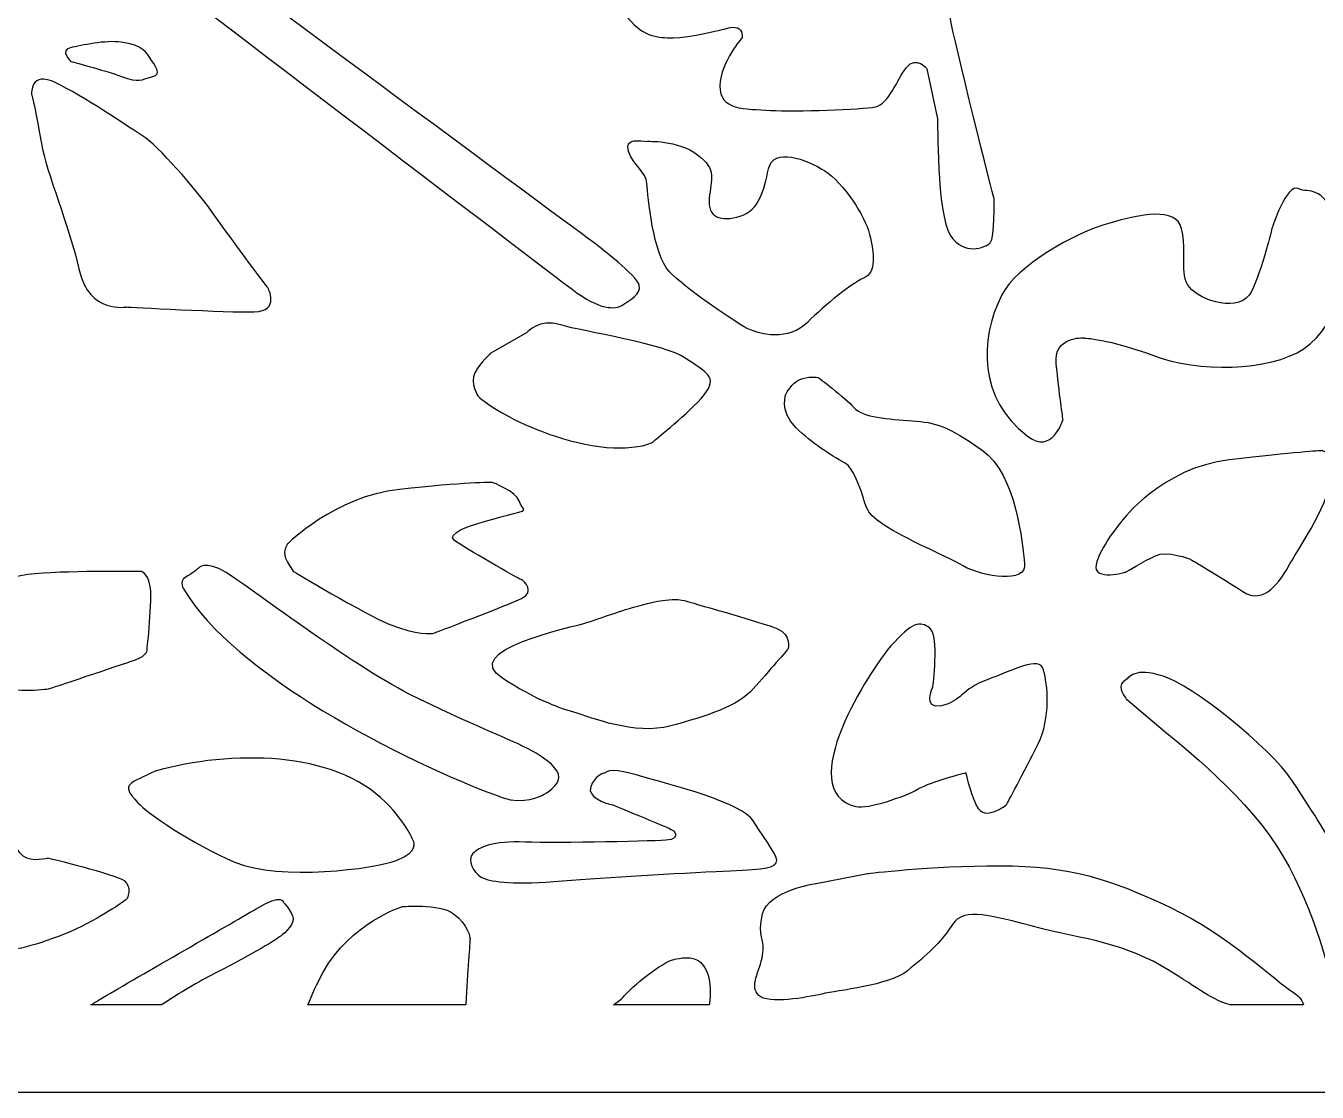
# Model space of a CAD drawing. Header units: centimetres. Extents: x -8.4 to -1.5, y -9 to 9.
# Drawn here: x -6.277 to -3.895, y -9 to -7.034 of the extents above; entities that cross this region are included whole.
import ezdxf

# ---------------------------------------------------------------- set-up
doc = ezdxf.new("R2010")
doc.units = ezdxf.units.CM
doc.header["$MEASUREMENT"] = 0
doc.layers.add('layer 1', color=7, linetype='Continuous')

msp = doc.modelspace()

# ---------------------------------------------------------------- linework, layer by layer
at = {"layer": 'layer 1', "color": 250}
for points, knots in [([(-8.44387, 9.00077), (-8.44387, 9.00077), (-1.49953, 9.00077), (-1.49953, 9.00077), (-1.49953, 9.00077), (-1.49953, 9.00077), (-1.49953, -9.00021), (-1.49953, -9.00021), (-1.49953, -9.00021), (-1.49953, -9.00021), (-8.44387, -9.00021), (-8.44387, -9.00021), (-8.44387, -9.00021), (-8.44387, -9.00021), (-8.44387, 9.00077), (-8.44387, 9.00077)], [0, 0, 0, 0, 0.2, 0.2, 0.2, 0.2, 0.4, 0.4, 0.4, 0.4, 0.6, 0.6, 0.6, 0.6, 1, 1, 1, 1]), ([(-6.07051, -6.90874), (-6.07051, -6.90874), (-6.09918, -6.89575), (-6.06871, -6.88016), (-6.06871, -6.88016), (-6.03824, -6.86455), (-6.04326, -6.86564), (-6.04326, -6.86564), (-6.04326, -6.86564), (-6.04326, -6.86564), (-6.02369, -6.84693), (-5.98808, -6.87274), (-5.98808, -6.87274), (-5.95248, -6.89855), (-5.22062, -7.44013), (-5.22062, -7.44013), (-5.22062, -7.44013), (-5.22062, -7.44013), (-5.14911, -7.49486), (-5.14552, -7.51176), (-5.14552, -7.51176), (-5.14195, -7.52865), (-5.16165, -7.53905), (-5.176, -7.54814), (-5.176, -7.54814), (-5.19034, -7.55724), (-5.21722, -7.55854), (-5.26922, -7.51956), (-5.26922, -7.51956), (-5.3212, -7.48056), (-6.07051, -6.90874), (-6.07051, -6.90874)], [0, 0, 0, 0, 0.1111111, 0.1111111, 0.1111111, 0.1111111, 0.2222222, 0.2222222, 0.2222222, 0.2222222, 0.3333333, 0.3333333, 0.3333333, 0.3333333, 0.4444444, 0.4444444, 0.4444444, 0.4444444, 0.5555556, 0.5555556, 0.5555556, 0.5555556, 0.6666667, 0.6666667, 0.6666667, 0.6666667, 0.7777778, 0.7777778, 0.7777778, 0.7777778, 1, 1, 1, 1]), ([(-4.98957, -7.04), (-4.98957, -7.04), (-5.0541, -7.05559), (-5.08279, -7.05559), (-5.08279, -7.05559), (-5.11147, -7.05559), (-5.13657, -7.0543), (-5.16525, -7.02051), (-5.16525, -7.02051), (-5.19393, -6.98672), (-5.20827, -6.95423), (-5.19931, -6.94123), (-5.19931, -6.94123), (-5.19034, -6.92823), (-5.16883, -6.91135), (-5.0792, -6.91784), (-5.0792, -6.91784), (-4.98957, -6.92433), (-4.82645, -6.92044), (-4.787, -6.91784), (-4.787, -6.91784), (-4.74757, -6.91524), (-4.65257, -6.89965), (-4.6185, -6.92954), (-4.6185, -6.92954), (-4.58445, -6.95942), (-4.57728, -6.97892), (-4.5719, -7.01791), (-4.5719, -7.01791), (-4.56653, -7.0569), (-4.49124, -7.3519), (-4.49124, -7.3519), (-4.49124, -7.3519), (-4.49124, -7.3519), (-4.48944, -7.42468), (-4.49841, -7.43377), (-4.49841, -7.43377), (-4.50737, -7.44288), (-4.5468, -7.45848), (-4.5719, -7.41949), (-4.5719, -7.41949), (-4.59699, -7.3805), (-4.5952, -7.20504), (-4.5952, -7.20504), (-4.5952, -7.20504), (-4.5952, -7.20504), (-4.61492, -7.11278), (-4.61492, -7.11278), (-4.61492, -7.11278), (-4.61492, -7.11278), (-4.63464, -7.08809), (-4.65257, -7.11018), (-4.65257, -7.11018), (-4.67049, -7.13227), (-4.68483, -7.17776), (-4.70992, -7.18296), (-4.70992, -7.18296), (-4.73503, -7.18816), (-4.85691, -7.19206), (-4.90352, -7.18945), (-4.90352, -7.18945), (-4.95014, -7.18685), (-4.99854, -7.18945), (-4.99675, -7.14397), (-4.99675, -7.14397), (-4.99495, -7.09848), (-4.95551, -7.05559), (-4.95551, -7.05559), (-4.95551, -7.05559), (-4.95551, -7.05559), (-4.95377, -7.04052), (-4.96446, -7.0373), (-4.96446, -7.0373), (-4.97513, -7.03406), (-4.98957, -7.04), (-4.98957, -7.04)], [0, 0, 0, 0, 0.05, 0.05, 0.05, 0.05, 0.1, 0.1, 0.1, 0.1, 0.15, 0.15, 0.15, 0.15, 0.2, 0.2, 0.2, 0.2, 0.25, 0.25, 0.25, 0.25, 0.3, 0.3, 0.3, 0.3, 0.35, 0.35, 0.35, 0.35, 0.4, 0.4, 0.4, 0.4, 0.45, 0.45, 0.45, 0.45, 0.5, 0.5, 0.5, 0.5, 0.55, 0.55, 0.55, 0.55, 0.6, 0.6, 0.6, 0.6, 0.65, 0.65, 0.65, 0.65, 0.7, 0.7, 0.7, 0.7, 0.75, 0.75, 0.75, 0.75, 0.8, 0.8, 0.8, 0.8, 0.85, 0.85, 0.85, 0.85, 0.9, 0.9, 0.9, 0.9, 1, 1, 1, 1]), ([(-6.1937, -7.09924), (-6.1937, -7.09924), (-6.21506, -7.0786), (-6.19459, -7.07408), (-6.19459, -7.07408), (-6.17411, -7.06956), (-6.12945, -7.05967), (-6.10113, -7.06375), (-6.10113, -7.06375), (-6.07278, -7.06783), (-6.05822, -7.07514), (-6.0486, -7.0915), (-6.0486, -7.0915), (-6.03899, -7.10786), (-6.0228, -7.12247), (-6.04415, -7.12764), (-6.04415, -7.12764), (-6.06552, -7.1328), (-6.0664, -7.13925), (-6.10023, -7.12699), (-6.10023, -7.12699), (-6.13406, -7.11474), (-6.1937, -7.09924), (-6.1937, -7.09924)], [0, 0, 0, 0, 0.1428571, 0.1428571, 0.1428571, 0.1428571, 0.2857143, 0.2857143, 0.2857143, 0.2857143, 0.4285714, 0.4285714, 0.4285714, 0.4285714, 0.5714286, 0.5714286, 0.5714286, 0.5714286, 0.7142857, 0.7142857, 0.7142857, 0.7142857, 1, 1, 1, 1]), ([(-6.26589, -7.15956), (-6.26589, -7.15956), (-6.26948, -7.11538), (-6.22107, -7.13877), (-6.22107, -7.13877), (-6.17268, -7.16216), (-6.08842, -7.21935), (-6.06153, -7.23623), (-6.06153, -7.23623), (-6.03465, -7.25313), (-5.96115, -7.33631), (-5.93427, -7.37529), (-5.93427, -7.37529), (-5.90737, -7.41428), (-5.8303, -7.51695), (-5.8303, -7.51695), (-5.8303, -7.51695), (-5.8303, -7.51695), (-5.80699, -7.55984), (-5.85539, -7.56114), (-5.85539, -7.56114), (-5.90379, -7.56244), (-6.09022, -7.55204), (-6.09022, -7.55204), (-6.09022, -7.55204), (-6.09022, -7.55204), (-6.16013, -7.56504), (-6.17805, -7.48446), (-6.17805, -7.48446), (-6.19599, -7.40389), (-6.23901, -7.30382), (-6.24797, -7.25053), (-6.24797, -7.25053), (-6.25693, -7.19725), (-6.26589, -7.15956), (-6.26589, -7.15956)], [0, 0, 0, 0, 0.1, 0.1, 0.1, 0.1, 0.2, 0.2, 0.2, 0.2, 0.3, 0.3, 0.3, 0.3, 0.4, 0.4, 0.4, 0.4, 0.5, 0.5, 0.5, 0.5, 0.6, 0.6, 0.6, 0.6, 0.7, 0.7, 0.7, 0.7, 0.8, 0.8, 0.8, 0.8, 1, 1, 1, 1]), ([(-5.13119, -7.24664), (-5.14195, -7.24664), (-5.17421, -7.23884), (-5.16525, -7.26483), (-5.16525, -7.26483), (-5.15628, -7.29083), (-5.13298, -7.30252), (-5.13119, -7.32461), (-5.13119, -7.32461), (-5.12939, -7.34671), (-5.12044, -7.45587), (-5.08996, -7.48706), (-5.08996, -7.48706), (-5.05948, -7.51825), (-4.98061, -7.57153), (-4.95193, -7.58843), (-4.95193, -7.58843), (-4.92324, -7.60532), (-4.86947, -7.61443), (-4.8354, -7.58063), (-4.8354, -7.58063), (-4.80136, -7.54685), (-4.75474, -7.50915), (-4.73143, -7.49876), (-4.73143, -7.49876), (-4.70813, -7.48836), (-4.71173, -7.45327), (-4.72068, -7.41818), (-4.72068, -7.41818), (-4.72965, -7.38309), (-4.76909, -7.32331), (-4.80314, -7.30122), (-4.80314, -7.30122), (-4.8372, -7.27913), (-4.89815, -7.25703), (-4.90711, -7.29732), (-4.90711, -7.29732), (-4.91608, -7.33761), (-4.92324, -7.3727), (-4.9591, -7.3844), (-4.9591, -7.3844), (-4.99495, -7.39609), (-5.02005, -7.38699), (-5.01645, -7.3519), (-5.01645, -7.3519), (-5.01288, -7.31681), (-5.00175, -7.29874), (-5.03797, -7.27133), (-5.03797, -7.27133), (-5.0742, -7.24391), (-5.13119, -7.24664), (-5.13119, -7.24664)], [0, 0, 0, 0, 0.0714286, 0.0714286, 0.0714286, 0.0714286, 0.1428571, 0.1428571, 0.1428571, 0.1428571, 0.2142857, 0.2142857, 0.2142857, 0.2142857, 0.2857143, 0.2857143, 0.2857143, 0.2857143, 0.3571429, 0.3571429, 0.3571429, 0.3571429, 0.4285714, 0.4285714, 0.4285714, 0.4285714, 0.5, 0.5, 0.5, 0.5, 0.5714286, 0.5714286, 0.5714286, 0.5714286, 0.6428571, 0.6428571, 0.6428571, 0.6428571, 0.7142857, 0.7142857, 0.7142857, 0.7142857, 0.7857143, 0.7857143, 0.7857143, 0.7857143, 0.8571429, 0.8571429, 0.8571429, 0.8571429, 1, 1, 1, 1]), ([(-4.27791, -7.39739), (-4.22235, -7.38179), (-4.15601, -7.3662), (-4.14526, -7.40779), (-4.14526, -7.40779), (-4.1345, -7.44937), (-4.15064, -7.49096), (-4.13092, -7.51566), (-4.13092, -7.51566), (-4.1112, -7.54034), (-4.03592, -7.56504), (-4.0162, -7.52346), (-4.0162, -7.52346), (-3.99647, -7.48186), (-3.97856, -7.40649), (-3.97856, -7.40649), (-3.97856, -7.40649), (-3.97856, -7.40649), (-3.95167, -7.32331), (-3.93016, -7.33371), (-3.93016, -7.33371), (-3.90864, -7.34411), (-3.88893, -7.32331), (-3.85845, -7.39479), (-3.85845, -7.39479), (-3.82797, -7.46627), (-3.85345, -7.58517), (-3.9194, -7.62872), (-3.9194, -7.62872), (-3.98535, -7.67227), (-4.11537, -7.67258), (-4.19725, -7.64172), (-4.19725, -7.64172), (-4.27913, -7.61086), (-4.32631, -7.60922), (-4.32631, -7.60922), (-4.32631, -7.60922), (-4.32631, -7.60922), (-4.38189, -7.60532), (-4.37651, -7.65731), (-4.37651, -7.65731), (-4.37113, -7.70929), (-4.36396, -7.75998), (-4.36396, -7.75998), (-4.36396, -7.75998), (-4.36396, -7.75998), (-4.38367, -7.82626), (-4.43029, -7.78987), (-4.43029, -7.78987), (-4.51873, -7.7208), (-4.51924, -7.61437), (-4.47689, -7.52995), (-4.47689, -7.52995), (-4.4498, -7.47593), (-4.34463, -7.41611), (-4.27791, -7.39739)], [0, 0, 0, 0, 0.0666667, 0.0666667, 0.0666667, 0.0666667, 0.1333333, 0.1333333, 0.1333333, 0.1333333, 0.2, 0.2, 0.2, 0.2, 0.2666667, 0.2666667, 0.2666667, 0.2666667, 0.3333333, 0.3333333, 0.3333333, 0.3333333, 0.4, 0.4, 0.4, 0.4, 0.4666667, 0.4666667, 0.4666667, 0.4666667, 0.5333333, 0.5333333, 0.5333333, 0.5333333, 0.6, 0.6, 0.6, 0.6, 0.6666667, 0.6666667, 0.6666667, 0.6666667, 0.7333333, 0.7333333, 0.7333333, 0.7333333, 0.8, 0.8, 0.8, 0.8, 0.8666667, 0.8666667, 0.8666667, 0.8666667, 1, 1, 1, 1]), ([(-5.4193, -7.63744), (-5.4193, -7.63744), (-5.35165, -7.59872), (-5.35165, -7.59872), (-5.35165, -7.59872), (-5.35165, -7.59872), (-5.33118, -7.57291), (-5.29024, -7.58517), (-5.29024, -7.58517), (-5.24928, -7.59743), (-5.09797, -7.62066), (-5.06058, -7.64647), (-5.06058, -7.64647), (-5.0232, -7.67228), (-4.99828, -7.68067), (-5.02587, -7.71423), (-5.02587, -7.71423), (-5.05345, -7.74779), (-5.11667, -7.79748), (-5.11667, -7.79748), (-5.11667, -7.79748), (-5.11667, -7.79748), (-5.12557, -7.81361), (-5.19321, -7.81167), (-5.19321, -7.81167), (-5.26086, -7.80974), (-5.34096, -7.77811), (-5.38458, -7.75489), (-5.38458, -7.75489), (-5.42819, -7.73165), (-5.44245, -7.71681), (-5.44245, -7.71681), (-5.44245, -7.71681), (-5.44245, -7.71681), (-5.45847, -7.69294), (-5.44867, -7.67357), (-5.44867, -7.67357), (-5.43888, -7.65422), (-5.4193, -7.63744), (-5.4193, -7.63744)], [0, 0, 0, 0, 0.0909091, 0.0909091, 0.0909091, 0.0909091, 0.1818182, 0.1818182, 0.1818182, 0.1818182, 0.2727273, 0.2727273, 0.2727273, 0.2727273, 0.3636364, 0.3636364, 0.3636364, 0.3636364, 0.4545455, 0.4545455, 0.4545455, 0.4545455, 0.5454545, 0.5454545, 0.5454545, 0.5454545, 0.6363636, 0.6363636, 0.6363636, 0.6363636, 0.7272727, 0.7272727, 0.7272727, 0.7272727, 0.8181818, 0.8181818, 0.8181818, 0.8181818, 1, 1, 1, 1]), ([(-4.87455, -7.71166), (-4.87455, -7.71166), (-4.88791, -7.74327), (-4.85675, -7.77425), (-4.85675, -7.77425), (-4.82559, -7.80522), (-4.79177, -7.82458), (-4.77664, -7.83426), (-4.77664, -7.83426), (-4.76151, -7.84394), (-4.75794, -7.83877), (-4.74103, -7.87944), (-4.74103, -7.87944), (-4.72412, -7.92009), (-4.73391, -7.92783), (-4.69386, -7.95429), (-4.69386, -7.95429), (-4.6538, -7.98075), (-4.58437, -8.00914), (-4.54788, -8.02979), (-4.54788, -8.02979), (-4.51138, -8.05044), (-4.43039, -8.0627), (-4.43483, -8.02592), (-4.43483, -8.02592), (-4.43928, -7.98914), (-4.44908, -7.86136), (-4.51316, -7.8162), (-4.51316, -7.8162), (-4.57725, -7.77102), (-4.59862, -7.76521), (-4.64222, -7.76199), (-4.64222, -7.76199), (-4.68585, -7.75876), (-4.73391, -7.75618), (-4.74993, -7.73746), (-4.74993, -7.73746), (-4.76596, -7.71875), (-4.8158, -7.68197), (-4.8158, -7.68197), (-4.8158, -7.68197), (-4.8158, -7.68197), (-4.83538, -7.67938), (-4.84962, -7.68584), (-4.84962, -7.68584), (-4.86387, -7.69229), (-4.87455, -7.71166), (-4.87455, -7.71166)], [0, 0, 0, 0, 0.0769231, 0.0769231, 0.0769231, 0.0769231, 0.1538462, 0.1538462, 0.1538462, 0.1538462, 0.2307692, 0.2307692, 0.2307692, 0.2307692, 0.3076923, 0.3076923, 0.3076923, 0.3076923, 0.3846154, 0.3846154, 0.3846154, 0.3846154, 0.4615385, 0.4615385, 0.4615385, 0.4615385, 0.5384615, 0.5384615, 0.5384615, 0.5384615, 0.6153846, 0.6153846, 0.6153846, 0.6153846, 0.6923077, 0.6923077, 0.6923077, 0.6923077, 0.7692308, 0.7692308, 0.7692308, 0.7692308, 0.8461538, 0.8461538, 0.8461538, 0.8461538, 1, 1, 1, 1]), ([(-4.25461, -7.94582), (-4.25461, -7.94582), (-4.18112, -7.84835), (-4.05743, -7.83405), (-4.05743, -7.83405), (-3.93374, -7.81976), (-3.88893, -7.81715), (-3.88893, -7.81715), (-3.88893, -7.81715), (-3.88893, -7.81715), (-3.86024, -7.81456), (-3.86921, -7.86915), (-3.86921, -7.86915), (-3.87817, -7.92373), (-3.93374, -8.0043), (-3.94807, -8.03029), (-3.94807, -8.03029), (-3.96242, -8.05629), (-3.99289, -8.10307), (-4.03233, -8.07708), (-4.03233, -8.07708), (-4.07177, -8.05109), (-4.12913, -8.0173), (-4.12913, -8.0173), (-4.12913, -8.0173), (-4.12913, -8.0173), (-4.17215, -8.00041), (-4.19366, -8.0108), (-4.19366, -8.0108), (-4.21517, -8.0212), (-4.24744, -8.04069), (-4.24744, -8.04069), (-4.24744, -8.04069), (-4.24744, -8.04069), (-4.30839, -8.05889), (-4.30301, -8.0277), (-4.30301, -8.0277), (-4.29764, -7.99651), (-4.25461, -7.94582), (-4.25461, -7.94582)], [0, 0, 0, 0, 0.0909091, 0.0909091, 0.0909091, 0.0909091, 0.1818182, 0.1818182, 0.1818182, 0.1818182, 0.2727273, 0.2727273, 0.2727273, 0.2727273, 0.3636364, 0.3636364, 0.3636364, 0.3636364, 0.4545455, 0.4545455, 0.4545455, 0.4545455, 0.5454545, 0.5454545, 0.5454545, 0.5454545, 0.6363636, 0.6363636, 0.6363636, 0.6363636, 0.7272727, 0.7272727, 0.7272727, 0.7272727, 0.8181818, 0.8181818, 0.8181818, 0.8181818, 1, 1, 1, 1]), ([(-5.79404, -7.98914), (-5.79404, -7.98914), (-5.7068, -7.90137), (-5.58753, -7.88847), (-5.58753, -7.88847), (-5.46825, -7.87556), (-5.41662, -7.87556), (-5.41662, -7.87556), (-5.41662, -7.87556), (-5.41662, -7.87556), (-5.37213, -7.89234), (-5.36679, -7.90976), (-5.36679, -7.90976), (-5.36144, -7.92719), (-5.34631, -7.9259), (-5.37657, -7.933), (-5.37657, -7.933), (-5.40684, -7.94009), (-5.45045, -7.95365), (-5.45045, -7.95365), (-5.45045, -7.95365), (-5.45045, -7.95365), (-5.50386, -7.96977), (-5.48605, -7.98268), (-5.48605, -7.98268), (-5.46825, -7.99559), (-5.36945, -8.05302), (-5.36322, -8.05496), (-5.36322, -8.05496), (-5.35699, -8.05689), (-5.33741, -8.0782), (-5.36234, -8.08981), (-5.36234, -8.08981), (-5.38726, -8.10142), (-5.52611, -8.15434), (-5.52611, -8.15434), (-5.52611, -8.15434), (-5.52611, -8.15434), (-5.55637, -8.15756), (-5.60534, -8.13756), (-5.60534, -8.13756), (-5.65429, -8.11756), (-5.78336, -8.03947), (-5.78336, -8.03947), (-5.78336, -8.03947), (-5.79157, -8.02575), (-5.80806, -8.00943), (-5.79404, -7.98914)], [0, 0, 0, 0, 0.0769231, 0.0769231, 0.0769231, 0.0769231, 0.1538462, 0.1538462, 0.1538462, 0.1538462, 0.2307692, 0.2307692, 0.2307692, 0.2307692, 0.3076923, 0.3076923, 0.3076923, 0.3076923, 0.3846154, 0.3846154, 0.3846154, 0.3846154, 0.4615385, 0.4615385, 0.4615385, 0.4615385, 0.5384615, 0.5384615, 0.5384615, 0.5384615, 0.6153846, 0.6153846, 0.6153846, 0.6153846, 0.6923077, 0.6923077, 0.6923077, 0.6923077, 0.7692308, 0.7692308, 0.7692308, 0.7692308, 0.8461538, 0.8461538, 0.8461538, 0.8461538, 1, 1, 1, 1]), ([(-5.98452, -8.07367), (-5.98452, -8.07367), (-5.99609, -8.05883), (-5.98274, -8.05109), (-5.98274, -8.05109), (-5.96938, -8.04335), (-5.9587, -8.03431), (-5.9587, -8.03431), (-5.9587, -8.03431), (-5.9587, -8.03431), (-5.94714, -8.01754), (-5.90708, -8.04205), (-5.90708, -8.04205), (-5.86703, -8.06657), (-5.67743, -8.21177), (-5.56973, -8.26598), (-5.56973, -8.26598), (-5.46203, -8.32018), (-5.36679, -8.35568), (-5.33563, -8.37504), (-5.33563, -8.37504), (-5.30447, -8.3944), (-5.28934, -8.41053), (-5.29467, -8.42537), (-5.29467, -8.42537), (-5.30003, -8.44021), (-5.32494, -8.45312), (-5.32494, -8.45312), (-5.32494, -8.45312), (-5.32494, -8.45312), (-5.36055, -8.47054), (-5.39616, -8.45764), (-5.39616, -8.45764), (-5.58802, -8.3881), (-5.8952, -8.22607), (-5.98452, -8.07367)], [0, 0, 0, 0, 0.1, 0.1, 0.1, 0.1, 0.2, 0.2, 0.2, 0.2, 0.3, 0.3, 0.3, 0.3, 0.4, 0.4, 0.4, 0.4, 0.5, 0.5, 0.5, 0.5, 0.6, 0.6, 0.6, 0.6, 0.7, 0.7, 0.7, 0.7, 0.8, 0.8, 0.8, 0.8, 1, 1, 1, 1]), ([(-6.38062, -8.09691), (-6.38062, -8.09691), (-6.33433, -8.0498), (-6.25957, -8.04399), (-6.25957, -8.04399), (-6.18479, -8.03818), (-6.06374, -8.04011), (-6.06374, -8.04011), (-6.06374, -8.04011), (-6.06374, -8.04011), (-6.05305, -8.04076), (-6.04772, -8.06529), (-6.04772, -8.06529), (-6.04237, -8.08981), (-6.05305, -8.18338), (-6.05305, -8.18338), (-6.05305, -8.18338), (-6.05305, -8.18338), (-6.05039, -8.19435), (-6.0762, -8.20338), (-6.0762, -8.20338), (-6.10201, -8.21242), (-6.23464, -8.25629), (-6.23464, -8.25629), (-6.23464, -8.25629), (-6.23464, -8.25629), (-6.32009, -8.26791), (-6.31742, -8.24339), (-6.31742, -8.24339), (-6.31475, -8.21887), (-6.31386, -8.18531), (-6.31386, -8.18531), (-6.31386, -8.18531), (-6.31386, -8.18531), (-6.31653, -8.17112), (-6.33255, -8.16143), (-6.33255, -8.16143), (-6.34858, -8.15175), (-6.3913, -8.14015), (-6.3913, -8.14015), (-6.3913, -8.14015), (-6.3913, -8.14015), (-6.40911, -8.12788), (-6.4002, -8.11497), (-6.4002, -8.11497), (-6.3913, -8.10207), (-6.38062, -8.09691), (-6.38062, -8.09691)], [0, 0, 0, 0, 0.0769231, 0.0769231, 0.0769231, 0.0769231, 0.1538462, 0.1538462, 0.1538462, 0.1538462, 0.2307692, 0.2307692, 0.2307692, 0.2307692, 0.3076923, 0.3076923, 0.3076923, 0.3076923, 0.3846154, 0.3846154, 0.3846154, 0.3846154, 0.4615385, 0.4615385, 0.4615385, 0.4615385, 0.5384615, 0.5384615, 0.5384615, 0.5384615, 0.6153846, 0.6153846, 0.6153846, 0.6153846, 0.6923077, 0.6923077, 0.6923077, 0.6923077, 0.7692308, 0.7692308, 0.7692308, 0.7692308, 0.8461538, 0.8461538, 0.8461538, 0.8461538, 1, 1, 1, 1]), ([(-5.39704, -8.23758), (-5.33919, -8.27437), (-5.29736, -8.2905), (-5.2662, -8.29954), (-5.2662, -8.29954), (-5.23504, -8.30857), (-5.15405, -8.34277), (-5.08729, -8.3247), (-5.08729, -8.3247), (-5.02053, -8.30663), (-4.96267, -8.28792), (-4.93508, -8.25629), (-4.93508, -8.25629), (-4.90748, -8.22468), (-4.87099, -8.18274), (-4.87099, -8.18274), (-4.87099, -8.18274), (-4.87099, -8.18274), (-4.86298, -8.15692), (-4.89146, -8.1453), (-4.89146, -8.1453), (-4.91994, -8.13369), (-5.05791, -8.09497), (-5.05791, -8.09497), (-5.05791, -8.09497), (-5.05791, -8.09497), (-5.07838, -8.08529), (-5.13002, -8.09884), (-5.13002, -8.09884), (-5.18164, -8.1124), (-5.20123, -8.12078), (-5.24038, -8.13369), (-5.24038, -8.13369), (-5.2693, -8.14321), (-5.48088, -8.18429), (-5.39704, -8.23758)], [0, 0, 0, 0, 0.1, 0.1, 0.1, 0.1, 0.2, 0.2, 0.2, 0.2, 0.3, 0.3, 0.3, 0.3, 0.4, 0.4, 0.4, 0.4, 0.5, 0.5, 0.5, 0.5, 0.6, 0.6, 0.6, 0.6, 0.7, 0.7, 0.7, 0.7, 0.8, 0.8, 0.8, 0.8, 1, 1, 1, 1]), ([(-4.68125, -8.17715), (-4.64299, -8.13357), (-4.62747, -8.13037), (-4.60955, -8.14465), (-4.60955, -8.14465), (-4.59162, -8.15896), (-4.60417, -8.25253), (-4.60417, -8.25253), (-4.60417, -8.25253), (-4.60417, -8.25253), (-4.62388, -8.29541), (-4.58804, -8.28761), (-4.58804, -8.28761), (-4.55218, -8.27982), (-4.55039, -8.25642), (-4.50378, -8.23953), (-4.50378, -8.23953), (-4.45717, -8.22264), (-4.40698, -8.19404), (-4.39981, -8.22133), (-4.39981, -8.22133), (-4.39264, -8.24862), (-4.38547, -8.30841), (-4.41056, -8.3591), (-4.41056, -8.3591), (-4.43566, -8.40977), (-4.46793, -8.46956), (-4.46793, -8.46956), (-4.46793, -8.46956), (-4.46793, -8.46956), (-4.50916, -8.50334), (-4.5235, -8.47215), (-4.5235, -8.47215), (-4.53784, -8.44097), (-4.54322, -8.41108), (-4.54322, -8.41108), (-4.54322, -8.41108), (-4.54322, -8.41108), (-4.60596, -8.42667), (-4.63105, -8.44097), (-4.63105, -8.44097), (-4.65615, -8.45526), (-4.72427, -8.47865), (-4.74578, -8.47346), (-4.74578, -8.47346), (-4.86521, -8.4446), (-4.71753, -8.21848), (-4.68125, -8.17715)], [0, 0, 0, 0, 0.0769231, 0.0769231, 0.0769231, 0.0769231, 0.1538462, 0.1538462, 0.1538462, 0.1538462, 0.2307692, 0.2307692, 0.2307692, 0.2307692, 0.3076923, 0.3076923, 0.3076923, 0.3076923, 0.3846154, 0.3846154, 0.3846154, 0.3846154, 0.4615385, 0.4615385, 0.4615385, 0.4615385, 0.5384615, 0.5384615, 0.5384615, 0.5384615, 0.6153846, 0.6153846, 0.6153846, 0.6153846, 0.6923077, 0.6923077, 0.6923077, 0.6923077, 0.7692308, 0.7692308, 0.7692308, 0.7692308, 0.8461538, 0.8461538, 0.8461538, 0.8461538, 1, 1, 1, 1]), ([(-4.24744, -8.27462), (-4.24744, -8.27462), (-4.26537, -8.25253), (-4.25282, -8.24343), (-4.25282, -8.24343), (-4.24027, -8.23433), (-4.2331, -8.21614), (-4.17932, -8.23303), (-4.17932, -8.23303), (-4.12555, -8.24993), (-3.98394, -8.36169), (-3.94091, -8.42667), (-3.94091, -8.42667), (-3.89788, -8.49165), (-3.87279, -8.53194), (-3.86204, -8.55273), (-3.86204, -8.55273), (-3.85128, -8.57353), (-3.80646, -8.59172), (-3.77778, -8.55403), (-3.77778, -8.55403), (-3.7491, -8.51634), (-3.70966, -8.44747), (-3.68815, -8.42408), (-3.68815, -8.42408), (-3.66664, -8.40068), (-3.64513, -8.36689), (-3.61107, -8.38249), (-3.61107, -8.38249), (-3.57701, -8.39808), (-3.56267, -8.40848), (-3.5806, -8.44747), (-3.5806, -8.44747), (-3.59852, -8.48645), (-3.66306, -8.54363), (-3.70428, -8.61252), (-3.70428, -8.61252), (-3.74552, -8.68139), (-3.77061, -8.71388), (-3.77419, -8.75676), (-3.77419, -8.75676), (-3.77659, -8.78535), (-3.78058, -8.81737), (-3.78775, -8.83942), (-3.78775, -8.83942), (-3.78775, -8.83942), (-3.85526, -8.83942), (-3.85526, -8.83942), (-3.85526, -8.83942), (-3.85698, -8.83494), (-3.85863, -8.82995), (-3.86024, -8.82435), (-3.86024, -8.82435), (-3.87817, -8.76197), (-3.90506, -8.64761), (-3.96959, -8.54624), (-3.96959, -8.54624), (-4.03411, -8.44486), (-4.17574, -8.3357), (-4.17574, -8.3357), (-4.17574, -8.3357), (-4.17574, -8.3357), (-4.24744, -8.27462), (-4.24744, -8.27462)], [0, 0, 0, 0, 0.0588235, 0.0588235, 0.0588235, 0.0588235, 0.1176471, 0.1176471, 0.1176471, 0.1176471, 0.1764706, 0.1764706, 0.1764706, 0.1764706, 0.2352941, 0.2352941, 0.2352941, 0.2352941, 0.2941176, 0.2941176, 0.2941176, 0.2941176, 0.3529412, 0.3529412, 0.3529412, 0.3529412, 0.4117647, 0.4117647, 0.4117647, 0.4117647, 0.4705882, 0.4705882, 0.4705882, 0.4705882, 0.5294118, 0.5294118, 0.5294118, 0.5294118, 0.5882353, 0.5882353, 0.5882353, 0.5882353, 0.6470588, 0.6470588, 0.6470588, 0.6470588, 0.7058824, 0.7058824, 0.7058824, 0.7058824, 0.7647059, 0.7647059, 0.7647059, 0.7647059, 0.8235294, 0.8235294, 0.8235294, 0.8235294, 0.8823529, 0.8823529, 0.8823529, 0.8823529, 1, 1, 1, 1]), ([(-6.77319, -8.42797), (-6.79829, -8.49685), (-6.88433, -8.61381), (-6.87896, -8.63591), (-6.87896, -8.63591), (-6.87358, -8.658), (-6.87179, -8.69439), (-6.86283, -8.69829), (-6.86283, -8.69829), (-6.85386, -8.70219), (-6.84849, -8.72688), (-6.79829, -8.71129), (-6.79829, -8.71129), (-6.7481, -8.69569), (-6.58317, -8.60472), (-6.58317, -8.60472), (-6.58317, -8.60472), (-6.58317, -8.60472), (-6.53478, -8.60212), (-6.53836, -8.63071), (-6.53836, -8.63071), (-6.54195, -8.6593), (-6.56704, -8.71518), (-6.56704, -8.71518), (-6.56704, -8.71518), (-6.56704, -8.71518), (-6.58856, -8.72428), (-6.51506, -8.72688), (-6.51506, -8.72688), (-6.44157, -8.72947), (-6.3358, -8.73988), (-6.31071, -8.73857), (-6.31071, -8.73857), (-6.28561, -8.73727), (-6.2175, -8.71778), (-6.16372, -8.68919), (-6.16372, -8.68919), (-6.10993, -8.6606), (-6.09022, -8.6437), (-6.09022, -8.6437), (-6.09022, -8.6437), (-6.09022, -8.6437), (-6.07947, -8.62161), (-6.0956, -8.60991), (-6.0956, -8.60991), (-6.11173, -8.59822), (-6.23542, -8.56832), (-6.23542, -8.56832), (-6.23542, -8.56832), (-6.23542, -8.56832), (-6.26589, -8.57612), (-6.28203, -8.56443), (-6.28203, -8.56443), (-6.29816, -8.55273), (-6.34297, -8.46956), (-6.39675, -8.43706), (-6.39675, -8.43706), (-6.45053, -8.40458), (-6.54195, -8.37079), (-6.59573, -8.36429), (-6.59573, -8.36429), (-6.73589, -8.34736), (-6.74694, -8.35589), (-6.77319, -8.42797)], [0, 0, 0, 0, 0.0588235, 0.0588235, 0.0588235, 0.0588235, 0.1176471, 0.1176471, 0.1176471, 0.1176471, 0.1764706, 0.1764706, 0.1764706, 0.1764706, 0.2352941, 0.2352941, 0.2352941, 0.2352941, 0.2941176, 0.2941176, 0.2941176, 0.2941176, 0.3529412, 0.3529412, 0.3529412, 0.3529412, 0.4117647, 0.4117647, 0.4117647, 0.4117647, 0.4705882, 0.4705882, 0.4705882, 0.4705882, 0.5294118, 0.5294118, 0.5294118, 0.5294118, 0.5882353, 0.5882353, 0.5882353, 0.5882353, 0.6470588, 0.6470588, 0.6470588, 0.6470588, 0.7058824, 0.7058824, 0.7058824, 0.7058824, 0.7647059, 0.7647059, 0.7647059, 0.7647059, 0.8235294, 0.8235294, 0.8235294, 0.8235294, 0.8823529, 0.8823529, 0.8823529, 0.8823529, 1, 1, 1, 1]), ([(-6.03793, -8.40795), (-5.89886, -8.36944), (-5.70837, -8.36953), (-5.61335, -8.46538), (-5.61335, -8.46538), (-5.5724, -8.50668), (-5.56171, -8.53766), (-5.56171, -8.53766), (-5.56171, -8.53766), (-5.56171, -8.53766), (-5.55103, -8.55637), (-5.59198, -8.5725), (-5.59198, -8.5725), (-5.63292, -8.58864), (-5.80828, -8.61058), (-5.89017, -8.57637), (-5.89017, -8.57637), (-5.97206, -8.54218), (-6.05305, -8.48474), (-6.06997, -8.46667), (-6.06997, -8.46667), (-6.10527, -8.42896), (-6.08254, -8.43146), (-6.03793, -8.40795)], [0, 0, 0, 0, 0.1428571, 0.1428571, 0.1428571, 0.1428571, 0.2857143, 0.2857143, 0.2857143, 0.2857143, 0.4285714, 0.4285714, 0.4285714, 0.4285714, 0.5714286, 0.5714286, 0.5714286, 0.5714286, 0.7142857, 0.7142857, 0.7142857, 0.7142857, 1, 1, 1, 1]), ([(-5.1941, -8.47054), (-5.20962, -8.46681), (-5.24184, -8.45579), (-5.23504, -8.43699), (-5.23504, -8.43699), (-5.22825, -8.41818), (-5.21384, -8.41182), (-5.20923, -8.41182), (-5.20923, -8.41182), (-5.20462, -8.41182), (-5.20832, -8.39892), (-5.15315, -8.4144), (-5.15315, -8.4144), (-5.07942, -8.43508), (-4.95533, -8.46721), (-4.93543, -8.49955), (-4.93543, -8.49955), (-4.88089, -8.58816), (-4.85339, -8.58636), (-5.00361, -8.59315), (-5.00361, -8.59315), (-5.1033, -8.59767), (-5.22169, -8.60542), (-5.3027, -8.61187), (-5.3027, -8.61187), (-5.3837, -8.61832), (-5.42375, -8.61123), (-5.4371, -8.60348), (-5.4371, -8.60348), (-5.45045, -8.59574), (-5.4638, -8.57186), (-5.45223, -8.56025), (-5.45223, -8.56025), (-5.44066, -8.54863), (-5.41574, -8.53637), (-5.3561, -8.53894), (-5.3561, -8.53894), (-5.29645, -8.54153), (-5.10598, -8.53701), (-5.09174, -8.53508), (-5.09174, -8.53508), (-5.07749, -8.53314), (-5.07304, -8.52281), (-5.08639, -8.51572), (-5.08639, -8.51572), (-5.09974, -8.50862), (-5.1941, -8.47054), (-5.1941, -8.47054)], [0, 0, 0, 0, 0.0769231, 0.0769231, 0.0769231, 0.0769231, 0.1538462, 0.1538462, 0.1538462, 0.1538462, 0.2307692, 0.2307692, 0.2307692, 0.2307692, 0.3076923, 0.3076923, 0.3076923, 0.3076923, 0.3846154, 0.3846154, 0.3846154, 0.3846154, 0.4615385, 0.4615385, 0.4615385, 0.4615385, 0.5384615, 0.5384615, 0.5384615, 0.5384615, 0.6153846, 0.6153846, 0.6153846, 0.6153846, 0.6923077, 0.6923077, 0.6923077, 0.6923077, 0.7692308, 0.7692308, 0.7692308, 0.7692308, 0.8461538, 0.8461538, 0.8461538, 0.8461538, 1, 1, 1, 1]), ([(-4.81927, -8.61511), (-4.81927, -8.61511), (-4.90711, -8.62811), (-4.91787, -8.671), (-4.91787, -8.671), (-4.92863, -8.71388), (-4.91249, -8.71778), (-4.91787, -8.74767), (-4.91787, -8.74767), (-4.92324, -8.77756), (-4.94297, -8.80485), (-4.92503, -8.82175), (-4.92503, -8.82175), (-4.90711, -8.83864), (-4.8372, -8.82565), (-4.80851, -8.81915), (-4.80851, -8.81915), (-4.77985, -8.81265), (-4.68483, -8.80355), (-4.65077, -8.77626), (-4.65077, -8.77626), (-4.61671, -8.74897), (-4.58804, -8.72168), (-4.5719, -8.69699), (-4.5719, -8.69699), (-4.55577, -8.6723), (-4.54322, -8.6606), (-4.43924, -8.68919), (-4.43924, -8.68919), (-4.33527, -8.71778), (-4.26357, -8.72039), (-4.18291, -8.76717), (-4.18291, -8.76717), (-4.11667, -8.80558), (-4.0988, -8.82558), (-4.05583, -8.83942), (-4.05583, -8.83942), (-4.05583, -8.83942), (-3.92071, -8.83942), (-3.92071, -8.83942), (-3.92071, -8.83942), (-3.92145, -8.8329), (-3.92606, -8.82502), (-3.93912, -8.81655), (-3.93912, -8.81655), (-3.97318, -8.79446), (-4.05743, -8.71129), (-4.16677, -8.6593), (-4.16677, -8.6593), (-4.27613, -8.60731), (-4.35141, -8.58262), (-4.48048, -8.58262), (-4.48048, -8.58262), (-4.60955, -8.58262), (-4.72427, -8.59692), (-4.72427, -8.59692), (-4.72427, -8.59692), (-4.72427, -8.59692), (-4.81927, -8.61511), (-4.81927, -8.61511)], [0, 0, 0, 0, 0.0625, 0.0625, 0.0625, 0.0625, 0.125, 0.125, 0.125, 0.125, 0.1875, 0.1875, 0.1875, 0.1875, 0.25, 0.25, 0.25, 0.25, 0.3125, 0.3125, 0.3125, 0.3125, 0.375, 0.375, 0.375, 0.375, 0.4375, 0.4375, 0.4375, 0.4375, 0.5, 0.5, 0.5, 0.5, 0.5625, 0.5625, 0.5625, 0.5625, 0.625, 0.625, 0.625, 0.625, 0.6875, 0.6875, 0.6875, 0.6875, 0.75, 0.75, 0.75, 0.75, 0.8125, 0.8125, 0.8125, 0.8125, 0.875, 0.875, 0.875, 0.875, 1, 1, 1, 1]), ([(-6.0264, -8.83942), (-5.99265, -8.81722), (-5.95857, -8.79639), (-5.92888, -8.78146), (-5.92888, -8.78146), (-5.84106, -8.73727), (-5.80699, -8.71258), (-5.80699, -8.71258), (-5.80699, -8.71258), (-5.80699, -8.71258), (-5.7819, -8.69439), (-5.78369, -8.68009), (-5.78369, -8.68009), (-5.78548, -8.6658), (-5.80161, -8.6502), (-5.80161, -8.6502), (-5.80161, -8.6502), (-5.80161, -8.6502), (-5.80161, -8.63201), (-5.85181, -8.6619), (-5.85181, -8.6619), (-5.902, -8.69179), (-6.08664, -8.79706), (-6.13862, -8.82825), (-6.13862, -8.82825), (-6.14456, -8.83181), (-6.15063, -8.83556), (-6.1567, -8.83942), (-6.1567, -8.83942), (-6.1567, -8.83942), (-6.0264, -8.83942), (-6.0264, -8.83942)], [0, 0, 0, 0, 0.1111111, 0.1111111, 0.1111111, 0.1111111, 0.2222222, 0.2222222, 0.2222222, 0.2222222, 0.3333333, 0.3333333, 0.3333333, 0.3333333, 0.4444444, 0.4444444, 0.4444444, 0.4444444, 0.5555556, 0.5555556, 0.5555556, 0.5555556, 0.6666667, 0.6666667, 0.6666667, 0.6666667, 0.7777778, 0.7777778, 0.7777778, 0.7777778, 1, 1, 1, 1]), ([(-5.58292, -8.658), (-5.58292, -8.658), (-5.67793, -8.68789), (-5.72812, -8.77887), (-5.72812, -8.77887), (-5.74011, -8.80059), (-5.74934, -8.82096), (-5.75644, -8.83942), (-5.75644, -8.83942), (-5.75644, -8.83942), (-5.46525, -8.83942), (-5.46525, -8.83942), (-5.46525, -8.83942), (-5.4651, -8.83563), (-5.46488, -8.8315), (-5.46461, -8.82695), (-5.46461, -8.82695), (-5.46102, -8.76717), (-5.45744, -8.71648), (-5.45744, -8.71648), (-5.45744, -8.71648), (-5.45744, -8.71648), (-5.46102, -8.69049), (-5.48791, -8.671), (-5.48791, -8.671), (-5.5148, -8.6515), (-5.58292, -8.658), (-5.58292, -8.658)], [0, 0, 0, 0, 0.125, 0.125, 0.125, 0.125, 0.25, 0.25, 0.25, 0.25, 0.375, 0.375, 0.375, 0.375, 0.5, 0.5, 0.5, 0.5, 0.625, 0.625, 0.625, 0.625, 0.75, 0.75, 0.75, 0.75, 1, 1, 1, 1]), ([(-5.08099, -8.75547), (-5.09354, -8.75547), (-5.1509, -8.79706), (-5.17241, -8.82175), (-5.17241, -8.82175), (-5.18051, -8.83104), (-5.18786, -8.83517), (-5.1931, -8.83942), (-5.1931, -8.83942), (-5.1931, -8.83942), (-5.01638, -8.83942), (-5.01638, -8.83942), (-5.01638, -8.83942), (-5.00939, -8.79424), (-5.0219, -8.76583), (-5.03797, -8.75676), (-5.03797, -8.75676), (-5.0541, -8.74767), (-5.08099, -8.75547), (-5.08099, -8.75547)], [0, 0, 0, 0, 0.1666667, 0.1666667, 0.1666667, 0.1666667, 0.3333333, 0.3333333, 0.3333333, 0.3333333, 0.5, 0.5, 0.5, 0.5, 0.6666667, 0.6666667, 0.6666667, 0.6666667, 1, 1, 1, 1])]:
    msp.add_open_spline(points, degree=3, knots=knots, dxfattribs=at)

doc.saveas('drawing.dxf')
